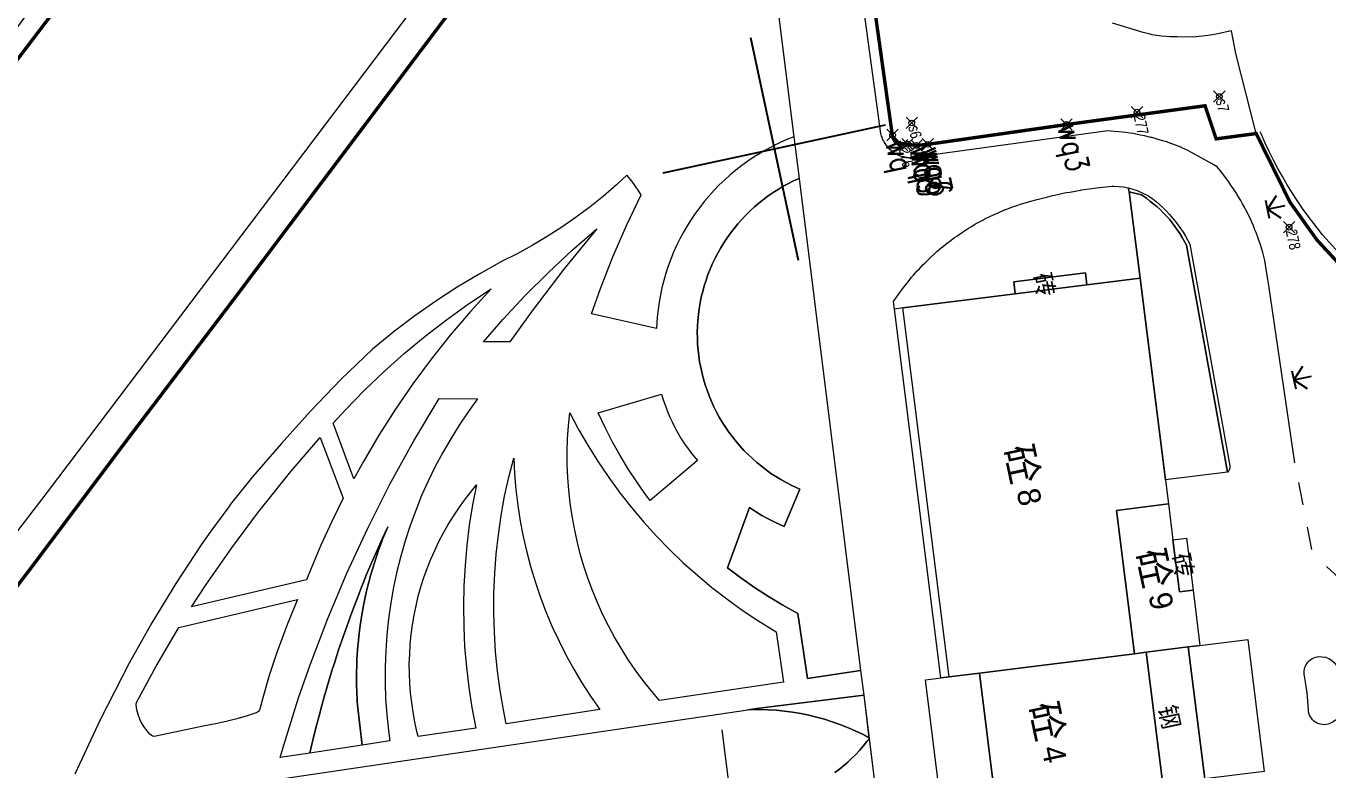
# Model space of a CAD drawing. Extents: x 526875 to 527530, y 3493038 to 3493574.
# Drawn here: x 527103.5 to 527217.9, y 3493395.7 to 3493461.1 of the extents above; entities that cross this region are included whole.
import ezdxf
from ezdxf.enums import TextEntityAlignment as Align

# ---------------------------------------------------------------- set-up
doc = ezdxf.new("R2010")
doc.units = 0
doc.header["$LTSCALE"] = 2
doc.header["$PDMODE"] = 35
doc.header["$PDSIZE"] = 0.5
doc.linetypes.add('X6', pattern=[2, 1, -1])
doc.layers.get('0').update_dxf_attribs({"linetype": 'CONTINUOUS'})
for name, color, linetype in [('DLSS', 7, 'CONTINUOUS'), ('JMD', 7, 'CONTINUOUS'), ('JMD-房层注记', 7, 'CONTINUOUS'), ('JMD-房屋属性注记', 7, 'CONTINUOUS'), ('SXSS', 7, 'CONTINUOUS'), ('TK', 7, 'CONTINUOUS'), ('ZBTZ', 7, 'CONTINUOUS'), ('ZDH', 3, 'CONTINUOUS'), ('ZDH1', 2, 'CONTINUOUS'), ('zdh2', 7, 'CONTINUOUS'), ('交通辅助线_1000', 7, 'CONTINUOUS'), ('交通面_1000', 7, 'CONTINUOUS'), ('围墙', 7, 'CONTINUOUS'), ('植被线_1000', 7, 'CONTINUOUS'), ('植被面_1000', 7, 'CONTINUOUS'), ('面状居民地及垣栅Anno', 7, 'CONTINUOUS'), ('面状工矿建（构）筑物及其他设施', 7, 'CONTINUOUS')]:
    doc.layers.add(name, color=color, linetype=linetype)
for name, color, linetype, lineweight in [('线状交通及附属设施辅助层', 7, 'CONTINUOUS', 30), ('线状工矿建（构）筑物及其他设施', 7, 'CONTINUOUS', 30), ('线状植被与土质', 7, 'CONTINUOUS', 30)]:
    doc.layers.add(name, color=color, linetype=linetype, lineweight=lineweight)
doc.styles.add('HZ', font='rs.shx', dxfattribs={"width": 0.8})
doc.styles.add('中等线体', font='')
doc.styles.add('宋体', font='SimSun.ttf')
doc.styles.add('细等线体', font='', dxfattribs={"width": 0.8})
doc.styles.get('中等线体').set_extended_font_data('迷你简中等线')
doc.styles.get('细等线体').set_extended_font_data('迷你简细等线')
doc.linetypes.add('443', pattern='A,9.4,[169,AAA.SHX,S=1,R=0,X=0,Y=0.15],0.6', length=10)

# ---------------------------------------------------------------- blocks, each defined once
blk = doc.blocks.new('gc124')
for p, q in [((0, 0), (0, 1.6)), ((-1, 1), (0, 0)), ((-0.8, 0), (0.8, 0)), ((0, 0), (1, 1))]:
    blk.add_line(p, q)
blk = doc.blocks.new('acfgw')
at = {"color": 4}
for p, q in [((0, -5), (0, 5)), ((-5, 0), (5, 0))]:
    blk.add_line(p, q, dxfattribs=at)

msp = doc.modelspace()

# ---------------------------------------------------------------- linework, layer by layer
at = {"layer": 'DLSS', "color": 252, "linetype": 'X6', "lineweight": 0, "elevation": 10.33, "flags": 128}
msp.add_lwpolyline([(527262.8, 3493408.71), (527265.04, 3493406.95), (527266.06, 3493403.73), (527266.2, 3493403.43), (527265.89, 3493399.94), (527257.37, 3493387.72), (527246.85, 3493373.27), (527245.04, 3493370.78), (527242.3, 3493367.24), (527240.27, 3493365.1), (527237.72, 3493363.49), (527235.72, 3493362.6), (527227.24, 3493362.96), (527224.69, 3493366.39), (527223.5, 3493370.8), (527222.25, 3493377.34), (527221.69, 3493381.04), (527221.27, 3493383.98), (527220.75, 3493386.96), (527220.63, 3493389.94), (527221.11, 3493392.13), (527222.2, 3493394.32), (527223.31, 3493396.98), (527224.4, 3493399.84), (527224.75, 3493402.01), (527224.45, 3493404.3), (527223.35, 3493407.04), (527221.72, 3493409.43), (527219.7, 3493411.75), (527218.07, 3493413.22), (527216.48, 3493414.8), (527214.95, 3493422.68)], dxfattribs=at)
at = {"layer": 'JMD', "color": 252, "linetype": '443', "lineweight": 0, "flags": 128}
msp.add_lwpolyline([(527221.8, 3493436.59, 0.3, 0.3, 0), (527221.77, 3493437.28, 0.3, 0.3, 0), (527220.57, 3493438.27, 0.3, 0.3, 0), (527216.89, 3493442.25, 0.3, 0.3, 0), (527214.51, 3493445.59, 0.3, 0.3, 0), (527211.55, 3493451.61, 0.3, 0.3, 0), (527208.03, 3493451.14, 0.3, 0.3, 0), (527207.06, 3493454.05, 0.3, 0.3, 0), (527194.88, 3493452.4, 0.3, 0.3, 0), (527182.7, 3493450.66, 0.3, 0.3, 0), (527181.7, 3493450.56, 0.3, 0.3, 0), (527180.92, 3493450.67, 0.3, 0.3, 0), (527180.2, 3493450.63, 0.3, 0.3, 0), (527180.03, 3493450.73, 0.3, 0.3, 0), (527179.89, 3493450.86, 0.3, 0.3, 0), (527179.82, 3493450.93, 0.3, 0.3, 0), (527179.71, 3493451.09, 0.3, 0.3, 0), (527179.67, 3493451.18, 0.3, 0.3, 0), (527179.6, 3493451.36, 0.3, 0.3, 0), (527172.34, 3493503.25, 0.3, 0.3, 0), (527202.76, 3493543.92, 0, 0, 0)], format="xyseb", dxfattribs=at)
at = {"layer": 'JMD', "color": 252, "linetype": 'Continuous', "lineweight": 0, "elevation": -3.07}
for points in [[(527196.68, 3493438.31), (527190.38, 3493437.52), (527190.25, 3493438.58), (527196.55, 3493439.36)], [(527203.85, 3493419.07), (527199.28, 3493418.49), (527200.86, 3493405.89), (527187.24, 3493404.19), (527184.57, 3493403.86), (527180.52, 3493436.29), (527190.38, 3493437.52), (527196.68, 3493438.31), (527201.37, 3493438.9)], [(527206.61, 3493406.61), (527205.58, 3493406.48), (527201.89, 3493406.02), (527200.86, 3493405.89), (527199.28, 3493418.49), (527203.85, 3493419.07), (527204.24, 3493415.89), (527204.81, 3493411.33), (527206, 3493411.47)], [(527206, 3493411.47), (527204.81, 3493411.33), (527204.24, 3493415.89), (527205.43, 3493416.04)], [(527207.03, 3493394.89), (527205.58, 3493406.48), (527206.61, 3493406.61), (527210.8, 3493407.13), (527212.25, 3493395.54)], [(527203.34, 3493394.42), (527206.19, 3493371.59), (527206.91, 3493371.33), (527205.49, 3493364.42), (527201.69, 3493394.74), (527188.63, 3493393.11), (527187.24, 3493404.19), (527200.86, 3493405.89), (527201.89, 3493406.02)], [(527207.03, 3493394.89), (527203.34, 3493394.42), (527201.89, 3493406.02), (527205.58, 3493406.48)], [(527188.63, 3493393.11), (527186.78, 3493392.88), (527185.14, 3493392.67), (527183.88, 3493392.51), (527182.49, 3493403.6), (527184.57, 3493403.86), (527187.24, 3493404.19)]]:
    msp.add_lwpolyline(points, close=True, dxfattribs=at)
at = {"layer": 'SXSS', "color": 252, "linetype": 'Continuous', "lineweight": 0, "elevation": -3.07}
for points in [[(527146, 3493433.3), (527143.67, 3493433.31), (527145.39, 3493435.28), (527147.34, 3493437.38), (527149.37, 3493439.4), (527151.47, 3493441.36), (527153.63, 3493443.24), (527150.73, 3493439.69), (527147.95, 3493436.04)], [(527136.41, 3493414.47), (527136.07, 3493413.11), (527135.77, 3493411.73), (527135.53, 3493410.35), (527135.33, 3493408.96), (527135.18, 3493407.56), (527135.09, 3493406.15), (527135.04, 3493404.75), (527135.03, 3493403.34), (527135.08, 3493401.94), (527135.18, 3493400.53), (527135.32, 3493399.13), (527135.45, 3493398.22), (527133.03, 3493397.86), (527132.6, 3493401.37), (527132.58, 3493401.72), (527132.54, 3493402.6), (527132.53, 3493403.08), (527132.52, 3493403.68), (527132.52, 3493404.26), (527132.54, 3493404.86), (527132.56, 3493405.41), (527132.64, 3493406.57), (527132.66, 3493406.77), (527132.72, 3493407.39), (527132.78, 3493407.94), (527132.87, 3493408.56), (527132.95, 3493409.11), (527132.96, 3493409.14), (527132.99, 3493409.3), (527133.14, 3493410.13), (527133.26, 3493410.72), (527133.38, 3493411.28), (527133.52, 3493411.86), (527133.68, 3493412.5), (527133.73, 3493412.68), (527133.92, 3493413.31), (527134.09, 3493413.88), (527134.27, 3493414.43), (527134.46, 3493415), (527134.71, 3493415.67), (527134.84, 3493416.02), (527135.26, 3493417.04), (527134.77, 3493416), (527134.25, 3493414.8), (527134.09, 3493414.47), (527133.7, 3493413.52), (527133.38, 3493412.79), (527133.17, 3493412.24), (527132.9, 3493411.59), (527132.75, 3493411.17), (527132.11, 3493409.52), (527130.95, 3493406.22), (527130.59, 3493405.07), (527130.45, 3493404.69), (527130.19, 3493403.79), (527129.9, 3493402.88), (527129.69, 3493402.1), (527129.46, 3493401.34), (527129.23, 3493400.42), (527128.98, 3493399.5), (527128.71, 3493398.4), (527128.59, 3493397.94), (527128.41, 3493397.16), (527125.82, 3493396.77), (527126.13, 3493397.86), (527127.43, 3493402), (527128.44, 3493404.92), (527129.99, 3493408.97), (527131.67, 3493412.98), (527133.5, 3493416.92), (527135.46, 3493420.79), (527137.55, 3493424.59), (527139.78, 3493428.32), (527143.16, 3493428.29), (527142.33, 3493427.15), (527141.55, 3493425.99), (527140.8, 3493424.79), (527140.1, 3493423.58), (527139.43, 3493422.34), (527138.82, 3493421.07), (527138.24, 3493419.79), (527137.72, 3493418.48), (527137.23, 3493417.16), (527136.8, 3493415.82)]]:
    msp.add_lwpolyline(points, close=True, dxfattribs=at)
msp.add_lwpolyline([(527121.15, 3493394.18), (527166.9, 3493400.97), (527167.97, 3493400.99), (527168.69, 3493400.97), (527169.4, 3493400.92), (527170.12, 3493400.85), (527170.83, 3493400.76), (527171.54, 3493400.64), (527172.24, 3493400.49), (527172.94, 3493400.32), (527173.63, 3493400.13), (527174.31, 3493399.91), (527174.99, 3493399.67), (527175.65, 3493399.41), (527176.31, 3493399.12), (527176.96, 3493398.81), (527177.59, 3493398.48), (527177.33, 3493398.13), (527177.02, 3493397.76), (527176.71, 3493397.39), (527176.38, 3493397.04), (527176.03, 3493396.7), (527175.68, 3493396.37), (527175.32, 3493396.05), (527174.94, 3493395.74), (527174.55, 3493395.45)], dxfattribs=at)
at = {"layer": 'TK', "color": 252, "linetype": 'Continuous', "lineweight": 0}
for p, q in [((527167.12, 3493460.03), (527171.32, 3493440.48)), ((527159.44, 3493448.15), (527178.99, 3493452.36))]:
    msp.add_line(p, q, dxfattribs=at)
at = {"layer": 'ZBTZ', "color": 252, "lineweight": 0, "elevation": 10.28, "flags": 128}
msp.add_lwpolyline([(527219.19, 3493401.37, -0.29189), (527218.02, 3493399.75, -0.518264), (527216.13, 3493400.98, 0.042083), (527215.78, 3493403.93, -0.449515), (527217.04, 3493405.63, -0.37671), (527218.82, 3493404.33, -0.046218)], format="xyb", close=True, dxfattribs=at)
at = {"layer": 'ZDH', "linetype": 'Continuous', "lineweight": 0}
for p in [(527194.88, 3493452.4, 12.75), (527179.61, 3493451.48, 11.61), (527180.92, 3493450.67, 11.99), (527181.7, 3493450.56, 12.26), (527182.7, 3493450.66, 12.36)]:
    msp.add_point(p, dxfattribs=at)
at = {"layer": 'ZDH1', "linetype": 'Continuous', "lineweight": 0}
for p in [(527201.08, 3493453.49), (527180.46, 3493450.6), (527214.44, 3493443.38)]:
    msp.add_point(p, dxfattribs=at)
at = {"layer": 'zdh2', "linetype": 'Continuous', "lineweight": 0}
for p in [(527208.31, 3493454.86, 11.75), (527181.29, 3493452.54, 11.46)]:
    msp.add_point(p, dxfattribs=at)
at = {"layer": '交通辅助线_1000', "color": 252, "lineweight": 0}
msp.add_line((527133.03, 3493397.86, -3.07), (527128.41, 3493397.16, -3.07), dxfattribs=at)
at = {"layer": '交通辅助线_1000', "color": 252, "lineweight": 0, "elevation": -3.07}
for points in [[(527015.76, 3493301.61), (527050.84, 3493348.31), (527052.26, 3493350.18), (527062.01, 3493362.86), (527072.07, 3493376.22), (527081.51, 3493388.66), (527092.99, 3493403.96), (527105.37, 3493420.09), (527157.58, 3493489.2)], [(527167.28, 3493480.58), (527170.94, 3493451.32), (527171.39, 3493447.66), (527176.8, 3493404.41), (527177.07, 3493402.24), (527177.54, 3493398.43), (527178.08, 3493394.16), (527178.8, 3493388.41), (527181.67, 3493365.43), (527181.7, 3493365.21), (527182.81, 3493356.32), (527207.38, 3493351.48), (527207.83, 3493351.03), (527208.33, 3493350.47), (527208.79, 3493349.87), (527209.21, 3493349.24), (527209.58, 3493348.59), (527209.9, 3493347.91), (527210.18, 3493347.21), (527210.41, 3493346.49)], [(527184.57, 3493403.86), (527183.84, 3493403.77), (527179.79, 3493436.18), (527179.7, 3493436.85), (527179.95, 3493437.22), (527180.32, 3493437.75), (527180.37, 3493437.82), (527180.82, 3493438.41), (527180.97, 3493438.59), (527181.28, 3493438.98), (527181.44, 3493439.15), (527181.77, 3493439.53), (527181.93, 3493439.7), (527182.27, 3493440.07), (527182.44, 3493440.23), (527182.79, 3493440.58), (527182.96, 3493440.74), (527183.33, 3493441.08), (527183.51, 3493441.24), (527183.89, 3493441.56), (527184.07, 3493441.71), (527184.46, 3493442.02), (527184.65, 3493442.16), (527185.05, 3493442.46), (527185.24, 3493442.6), (527185.65, 3493442.88), (527185.85, 3493443.01), (527186.27, 3493443.28), (527186.47, 3493443.4), (527186.86, 3493443.63), (527186.9, 3493443.66), (527187.55, 3493444.01), (527187.72, 3493444.1), (527188.2, 3493444.34), (527188.61, 3493444.53), (527188.87, 3493444.65), (527189.51, 3493444.92), (527189.55, 3493444.94), (527190.23, 3493445.2), (527190.43, 3493445.26), (527190.93, 3493445.43), (527191.36, 3493445.56), (527191.63, 3493445.65), (527192.3, 3493445.82), (527193.25, 3493446.06), (527193.56, 3493446.14), (527194.21, 3493446.27), (527194.87, 3493446.42), (527195.17, 3493446.47), (527196.13, 3493446.64), (527196.2, 3493446.65), (527197.1, 3493446.78), (527197.53, 3493446.84), (527198.86, 3493446.98), (527199.06, 3493446.98), (527199.48, 3493446.96), (527199.89, 3493446.92), (527200.3, 3493446.84), (527200.7, 3493446.73), (527201.09, 3493446.6), (527201.28, 3493446.53), (527201.47, 3493446.44), (527201.66, 3493446.35), (527202.03, 3493446.15), (527202.38, 3493445.93), (527202.75, 3493445.64), (527203.05, 3493445.38), (527203.34, 3493445.1), (527203.63, 3493444.83), (527203.91, 3493444.53), (527204.43, 3493443.92), (527204.67, 3493443.6), (527204.9, 3493443.27), (527205.12, 3493442.93), (527205.33, 3493442.59), (527205.71, 3493441.88), (527209.24, 3493422.39), (527209.24, 3493422.38), (527209.24, 3493422.25), (527209.21, 3493422.1), (527209.19, 3493422.07), (527209.14, 3493421.97), (527209.12, 3493421.96), (527209.03, 3493421.86)]]:
    msp.add_lwpolyline(points, dxfattribs=at)
at = {"layer": '交通面_1000', "color": 252, "lineweight": 0, "elevation": -3.07}
msp.add_lwpolyline([(527036.75, 3493369.38), (527043.95, 3493378.9), (527043.14, 3493379.47), (527049.88, 3493388.32), (527060.85, 3493402.83), (527069.67, 3493414.4), (527094.59, 3493447.4), (527106.36, 3493462.89), (527108.72, 3493465.93), (527112.6, 3493471.03), (527150.12, 3493520.64), (527160.27, 3493533.97), (527171.78, 3493549.27), (527175.26, 3493553.84)], dxfattribs=at)
at = {"layer": '围墙', "color": 252, "linetype": '443', "lineweight": 0}
msp.add_line((527164.62, 3493399.2, -3.07), (527165.25, 3493394.1, -3.07), dxfattribs=at)
msp.add_lwpolyline([(527159.92, 3493487.85, 0.3, 0.3, 0), (527121.74, 3493437.04, 0.3, 0.3, 0), (527112.54, 3493424.92, 0.3, 0.3, 0), (527103.8, 3493413.26, 0.3, 0.3, 0), (527082.79, 3493385.69, 0.3, 0.3, 0), (527074.3, 3493374.6, 0.3, 0.3, 0), (527065.39, 3493362.47, 0.3, 0.3, 0), (527064.78, 3493363.12, 0, 0, 0)], format="xyseb", dxfattribs=at)
at = {"layer": '围墙', "color": 252, "linetype": '443', "lineweight": 0, "const_width": 0.3, "elevation": -3.07}
msp.add_lwpolyline([(527043.95, 3493378.9), (527043.14, 3493379.47), (527049.88, 3493388.32), (527060.85, 3493402.83), (527069.67, 3493414.4), (527094.59, 3493447.4), (527106.36, 3493462.89), (527108.72, 3493465.93), (527112.6, 3493471.03)], dxfattribs=at)
at = {"layer": '植被线_1000', "color": 252, "lineweight": 0}
msp.add_line((527180.52, 3493436.29, -3.07), (527179.79, 3493436.18, -3.07), dxfattribs=at)
at = {"layer": '植被线_1000', "color": 252, "lineweight": 0, "elevation": -3.07}
for points in [[(527170.94, 3493451.32), (527170.33, 3493451.08), (527169.73, 3493450.81), (527169.14, 3493450.53), (527168.56, 3493450.22), (527168, 3493449.89), (527167.44, 3493449.55), (527166.9, 3493449.18), (527166.37, 3493448.8), (527165.85, 3493448.4), (527165.35, 3493447.98), (527164.86, 3493447.54), (527164.39, 3493447.09), (527163.93, 3493446.62), (527163.49, 3493446.13), (527163.07, 3493445.63), (527162.67, 3493445.12), (527162.28, 3493444.59), (527161.91, 3493444.05), (527161.56, 3493443.5), (527161.24, 3493442.93), (527160.93, 3493442.35), (527160.64, 3493441.77), (527160.37, 3493441.17), (527160.12, 3493440.56), (527159.9, 3493439.95), (527159.7, 3493439.33), (527159.51, 3493438.7), (527159.35, 3493438.06), (527159.22, 3493437.42), (527159.1, 3493436.78), (527159.01, 3493436.13), (527158.94, 3493435.48), (527158.87, 3493434.48), (527153.16, 3493435.77), (527153.95, 3493438), (527155.04, 3493440.78), (527156.23, 3493443.53), (527157.51, 3493446.23)], [(527171.39, 3493447.66), (527170.92, 3493447.45), (527170.46, 3493447.21), (527170, 3493446.97), (527169.55, 3493446.7), (527169.11, 3493446.42), (527168.69, 3493446.13), (527168.27, 3493445.82), (527167.86, 3493445.5), (527167.47, 3493445.16), (527167.09, 3493444.81), (527166.71, 3493444.44), (527166.36, 3493444.06), (527166.01, 3493443.68), (527165.68, 3493443.27), (527165.37, 3493442.86), (527165.07, 3493442.44), (527164.78, 3493442.01), (527164.51, 3493441.56), (527164.25, 3493441.11), (527164.01, 3493440.65), (527163.79, 3493440.18), (527163.58, 3493439.7), (527163.39, 3493439.22), (527163.22, 3493438.73), (527163.06, 3493438.23), (527162.93, 3493437.73), (527162.8, 3493437.23), (527162.7, 3493436.72), (527162.62, 3493436.21), (527162.55, 3493435.69), (527162.5, 3493435.17), (527162.47, 3493434.66), (527162.45, 3493434.14), (527162.46, 3493433.62), (527162.48, 3493433.1), (527162.52, 3493432.58), (527162.58, 3493432.06), (527162.66, 3493431.55), (527162.76, 3493431.04), (527162.87, 3493430.53), (527163, 3493430.03), (527163.15, 3493429.53), (527163.31, 3493429.04), (527163.49, 3493428.55), (527163.69, 3493428.07), (527163.91, 3493427.6), (527164.14, 3493427.13), (527164.39, 3493426.68), (527164.65, 3493426.23), (527164.93, 3493425.79), (527165.23, 3493425.36), (527165.54, 3493424.95), (527165.86, 3493424.54), (527166.2, 3493424.15), (527166.55, 3493423.76), (527166.91, 3493423.39), (527167.29, 3493423.04), (527167.68, 3493422.69), (527168.08, 3493422.36), (527168.49, 3493422.05), (527168.92, 3493421.74), (527169.35, 3493421.46), (527169.79, 3493421.19), (527170.25, 3493420.93), (527170.71, 3493420.69), (527171.47, 3493420.34), (527170.08, 3493417.08), (527169.26, 3493417.45), (527168.69, 3493417.74), (527168.12, 3493418.05), (527167.57, 3493418.38), (527167.03, 3493418.73), (527165.1, 3493413.43), (527166.28, 3493412.55), (527167.48, 3493411.71), (527168.71, 3493410.92), (527169.97, 3493410.16), (527171.3, 3493409.43), (527172.14, 3493403.72), (527176.8, 3493404.41)], [(527177.08, 3493402.24), (527167.68, 3493401.07), (527166.9, 3493400.97)]]:
    msp.add_lwpolyline(points, dxfattribs=at)
for points in [[(527133.12, 3493422.77), (527132.29, 3493421.27), (527130.46, 3493426.14), (527131.57, 3493427.36), (527133.23, 3493429.06), (527134.95, 3493430.7), (527136.72, 3493432.28), (527138.55, 3493433.79), (527140.43, 3493435.25), (527142.36, 3493436.63), (527144.34, 3493437.95), (527142.52, 3493435.96), (527140.76, 3493433.9), (527139.08, 3493431.78), (527137.47, 3493429.61), (527135.94, 3493427.38), (527134.49, 3493425.1)], [(527159.47, 3493428.2), (527159.65, 3493427.69), (527159.84, 3493427.19), (527160.05, 3493426.69), (527160.27, 3493426.2), (527160.51, 3493425.72), (527160.77, 3493425.25), (527161.05, 3493424.79), (527161.34, 3493424.34), (527161.65, 3493423.9), (527161.97, 3493423.47), (527162.46, 3493422.86), (527158.31, 3493419.35), (527158, 3493419.76), (527157.19, 3493420.91), (527156.42, 3493422.09), (527155.68, 3493423.3), (527154.99, 3493424.53), (527154.35, 3493425.78), (527153.74, 3493427.05), (527159.32, 3493428.71)], [(527169.39, 3493407.8), (527170.03, 3493403.4), (527159.14, 3493401.78), (527158.38, 3493402.68), (527157.67, 3493403.57), (527157, 3493404.48), (527156.36, 3493405.42), (527155.76, 3493406.37), (527155.18, 3493407.35), (527154.65, 3493408.35), (527154.14, 3493409.37), (527153.68, 3493410.4), (527153.25, 3493411.45), (527152.85, 3493412.52), (527152.5, 3493413.59), (527152.18, 3493414.68), (527151.9, 3493415.78), (527151.66, 3493416.89), (527151.45, 3493418), (527151.29, 3493419.13), (527151.16, 3493420.25), (527151.08, 3493421.39), (527151.03, 3493422.52), (527151.03, 3493423.65), (527151.06, 3493424.79), (527151.13, 3493425.92), (527151.25, 3493427.05), (527152.03, 3493425.59), (527152.86, 3493424.15), (527153.75, 3493422.75), (527154.68, 3493421.37), (527155.66, 3493420.03), (527156.68, 3493418.73), (527157.75, 3493417.46), (527158.87, 3493416.23), (527160.02, 3493415.04), (527161.22, 3493413.89), (527162.46, 3493412.78), (527163.73, 3493411.72), (527165.04, 3493410.7), (527166.39, 3493409.73), (527167.76, 3493408.81)], [(527121.56, 3493415.21), (527123.92, 3493418.37), (527124.28, 3493418.84), (527126.76, 3493421.9), (527129.34, 3493424.88), (527131.36, 3493419.56), (527130.34, 3493417.52), (527129.38, 3493415.44), (527128.5, 3493413.32), (527128.13, 3493412.37), (527118.04, 3493410), (527119.32, 3493411.98)], [(527153.08, 3493402.15), (527153.89, 3493400.99), (527145.68, 3493399.73), (527145.43, 3493400.96), (527145.14, 3493402.65), (527144.91, 3493404.35), (527144.74, 3493406.06), (527144.63, 3493407.78), (527144.58, 3493409.5), (527144.59, 3493411.21), (527144.66, 3493412.93), (527144.79, 3493414.64), (527144.98, 3493416.35), (527145.23, 3493418.05), (527145.53, 3493419.74), (527145.9, 3493421.42), (527146.33, 3493423.09), (527146.4, 3493421.7), (527146.51, 3493420.31), (527146.68, 3493418.93), (527146.9, 3493417.55), (527147.16, 3493416.18), (527147.47, 3493414.82), (527147.83, 3493413.48), (527148.23, 3493412.14), (527148.68, 3493410.83), (527149.18, 3493409.52), (527149.72, 3493408.24), (527150.31, 3493406.98), (527150.94, 3493405.74), (527151.61, 3493404.52), (527152.32, 3493403.32)], [(527142.66, 3493401.15), (527143, 3493399.36), (527137.95, 3493398.61), (527137.83, 3493399.06), (527137.65, 3493399.9), (527137.49, 3493400.74), (527137.37, 3493401.59), (527137.27, 3493402.44), (527137.21, 3493403.3), (527137.17, 3493404.15), (527137.16, 3493405.01), (527137.19, 3493405.86), (527137.24, 3493406.72), (527137.32, 3493407.57), (527137.44, 3493408.42), (527137.58, 3493409.27), (527137.75, 3493410.11), (527137.95, 3493410.94), (527138.18, 3493411.77), (527138.44, 3493412.58), (527138.73, 3493413.39), (527139.05, 3493414.19), (527139.39, 3493414.97), (527139.76, 3493415.75), (527140.16, 3493416.5), (527140.58, 3493417.25), (527141.03, 3493417.98), (527141.5, 3493418.69), (527142, 3493419.39), (527142.52, 3493420.07), (527143.07, 3493420.73), (527142.72, 3493418.97), (527142.43, 3493417.2), (527142.21, 3493415.43), (527142.05, 3493413.64), (527141.95, 3493411.85), (527141.91, 3493410.06), (527141.94, 3493408.27), (527142.02, 3493406.48), (527142.17, 3493404.7), (527142.39, 3493402.92)], [(527126.19, 3493407.8), (527126.18, 3493407.81), (527125.48, 3493405.91), (527124.84, 3493403.96), (527124.28, 3493402), (527124.02, 3493401.02), (527123.97, 3493400.91), (527123.9, 3493400.81), (527123.82, 3493400.75), (527123.72, 3493400.7), (527122.92, 3493400.43), (527122, 3493400.16), (527121.07, 3493399.93), (527120.13, 3493399.72), (527119.19, 3493399.55), (527114.9, 3493398.63), (527114.75, 3493398.62), (527114.61, 3493398.65), (527114.49, 3493398.72), (527114.38, 3493398.82), (527114.09, 3493399.14), (527113.83, 3493399.49), (527113.61, 3493399.87), (527113.48, 3493400.13), (527113.33, 3493400.54), (527113.22, 3493400.96), (527113.16, 3493401.4), (527113.16, 3493401.49), (527113.18, 3493401.57), (527113.21, 3493401.67), (527114.91, 3493404.79), (527116.9, 3493408.19), (527127.34, 3493410.64), (527126.47, 3493408.53)]]:
    msp.add_lwpolyline(points, close=True, dxfattribs=at)
at = {"layer": '植被面_1000', "color": 252, "lineweight": 0, "elevation": -3.07}
for points in [[(527100.74, 3493409.35), (527120.32, 3493435.17), (527158.7, 3493486.23)], [(527167.28, 3493480.58), (527170.94, 3493451.32), (527170.33, 3493451.08), (527169.73, 3493450.81), (527169.14, 3493450.53), (527168.56, 3493450.22), (527168, 3493449.89), (527167.44, 3493449.55), (527166.9, 3493449.18), (527166.37, 3493448.8), (527165.85, 3493448.4), (527165.35, 3493447.98), (527164.86, 3493447.54), (527164.39, 3493447.09), (527163.93, 3493446.62), (527163.49, 3493446.13), (527163.07, 3493445.63), (527162.67, 3493445.12), (527162.28, 3493444.59), (527161.91, 3493444.05), (527161.56, 3493443.5), (527161.24, 3493442.93), (527160.93, 3493442.35), (527160.64, 3493441.77), (527160.37, 3493441.17), (527160.12, 3493440.56), (527159.9, 3493439.95), (527159.7, 3493439.33), (527159.51, 3493438.7), (527159.35, 3493438.06), (527159.22, 3493437.42), (527159.1, 3493436.78), (527159.01, 3493436.13), (527158.94, 3493435.48), (527158.87, 3493434.48), (527153.16, 3493435.77), (527153.95, 3493438), (527155.04, 3493440.78), (527156.23, 3493443.53), (527157.51, 3493446.23), (527157.26, 3493446.62), (527157, 3493447), (527156.73, 3493447.38), (527156.27, 3493447.94), (527155.37, 3493447.11), (527154.22, 3493446.11), (527153.03, 3493445.16), (527151.81, 3493444.25), (527150.56, 3493443.38), (527149.27, 3493442.55), (527147.96, 3493441.77), (527146.63, 3493441.04), (527145.27, 3493440.36), (527143.3, 3493439.26), (527141.37, 3493438.1), (527139.49, 3493436.88), (527137.64, 3493435.59), (527135.85, 3493434.23), (527133.92, 3493432.66), (527131.15, 3493429.99), (527128.47, 3493427.22), (527125.89, 3493424.35), (527123.39, 3493421.45), (527121.46, 3493419.02), (527121.3, 3493418.8), (527119.72, 3493416.66), (527118.87, 3493415.45), (527116.64, 3493412.06), (527114.53, 3493408.6), (527112.54, 3493405.07), (527110, 3493400.09), (527107.78, 3493395.3)], [(527106.36, 3493462.89), (527094.59, 3493447.4), (527069.67, 3493414.4), (527060.85, 3493402.83), (527049.88, 3493388.32), (527043.14, 3493379.47), (527043.95, 3493378.9), (527041.01, 3493375.01), (527040.92, 3493375.95), (527041.06, 3493376.73), (527041.37, 3493377.6), (527042.14, 3493379.15), (527043.88, 3493382.59), (527047, 3493387.14), (527050.08, 3493391.26), (527057.09, 3493400.54), (527065.77, 3493412.2), (527071.25, 3493419.59), (527080.02, 3493430.91), (527087.68, 3493440.83), (527094.79, 3493450.3), (527101.09, 3493458.75), (527105.7, 3493464.99)], [(527174.55, 3493395.45), (527174.94, 3493395.74), (527175.32, 3493396.05), (527175.68, 3493396.37), (527176.03, 3493396.7), (527176.38, 3493397.04), (527176.71, 3493397.39), (527177.02, 3493397.76), (527177.33, 3493398.13), (527177.55, 3493398.42), (527178.08, 3493394.16)]]:
    msp.add_lwpolyline(points, dxfattribs=at)
for points in [[(527176.8, 3493404.41), (527172.14, 3493403.72), (527171.3, 3493409.43), (527169.97, 3493410.16), (527168.71, 3493410.92), (527167.48, 3493411.71), (527166.28, 3493412.55), (527165.1, 3493413.43), (527167.03, 3493418.73), (527167.57, 3493418.38), (527168.12, 3493418.05), (527168.69, 3493417.74), (527169.26, 3493417.45), (527170.08, 3493417.08), (527171.47, 3493420.34), (527170.71, 3493420.69), (527170.25, 3493420.93), (527169.79, 3493421.19), (527169.35, 3493421.46), (527168.92, 3493421.74), (527168.49, 3493422.05), (527168.08, 3493422.36), (527167.68, 3493422.69), (527167.29, 3493423.04), (527166.91, 3493423.39), (527166.55, 3493423.76), (527166.2, 3493424.15), (527165.86, 3493424.54), (527165.54, 3493424.95), (527165.23, 3493425.36), (527164.93, 3493425.79), (527164.65, 3493426.23), (527164.39, 3493426.68), (527164.14, 3493427.13), (527163.91, 3493427.6), (527163.69, 3493428.07), (527163.49, 3493428.55), (527163.31, 3493429.04), (527163.15, 3493429.53), (527163, 3493430.03), (527162.87, 3493430.53), (527162.76, 3493431.04), (527162.66, 3493431.55), (527162.58, 3493432.06), (527162.52, 3493432.58), (527162.48, 3493433.1), (527162.46, 3493433.62), (527162.45, 3493434.14), (527162.47, 3493434.66), (527162.5, 3493435.17), (527162.55, 3493435.69), (527162.62, 3493436.21), (527162.7, 3493436.72), (527162.8, 3493437.23), (527162.93, 3493437.73), (527163.06, 3493438.23), (527163.22, 3493438.73), (527163.39, 3493439.22), (527163.58, 3493439.7), (527163.79, 3493440.18), (527164.01, 3493440.65), (527164.25, 3493441.11), (527164.51, 3493441.56), (527164.78, 3493442.01), (527165.07, 3493442.44), (527165.37, 3493442.86), (527165.68, 3493443.27), (527166.01, 3493443.68), (527166.36, 3493444.06), (527166.71, 3493444.44), (527167.09, 3493444.81), (527167.47, 3493445.16), (527167.86, 3493445.5), (527168.27, 3493445.82), (527168.69, 3493446.13), (527169.11, 3493446.42), (527169.55, 3493446.7), (527170, 3493446.97), (527170.46, 3493447.21), (527170.92, 3493447.45), (527171.39, 3493447.66)], [(527200.3, 3493446.84), (527200.4, 3493446.48), (527201.37, 3493438.9), (527196.68, 3493438.31), (527196.55, 3493439.36), (527190.25, 3493438.58), (527190.38, 3493437.52), (527180.52, 3493436.29), (527179.79, 3493436.18), (527179.7, 3493436.85), (527179.95, 3493437.22), (527180.32, 3493437.75), (527180.37, 3493437.82), (527180.82, 3493438.41), (527180.97, 3493438.59), (527181.28, 3493438.98), (527181.44, 3493439.15), (527181.77, 3493439.53), (527181.93, 3493439.7), (527182.27, 3493440.07), (527182.44, 3493440.23), (527182.79, 3493440.58), (527182.96, 3493440.74), (527183.33, 3493441.08), (527183.51, 3493441.24), (527183.89, 3493441.56), (527184.07, 3493441.71), (527184.46, 3493442.02), (527184.65, 3493442.16), (527185.05, 3493442.46), (527185.24, 3493442.6), (527185.65, 3493442.88), (527185.85, 3493443.01), (527186.27, 3493443.28), (527186.47, 3493443.4), (527186.86, 3493443.63), (527186.9, 3493443.66), (527187.55, 3493444.01), (527187.72, 3493444.1), (527188.2, 3493444.34), (527188.61, 3493444.53), (527188.87, 3493444.65), (527189.51, 3493444.92), (527189.55, 3493444.94), (527190.23, 3493445.2), (527190.43, 3493445.26), (527190.93, 3493445.43), (527191.36, 3493445.56), (527191.63, 3493445.65), (527192.3, 3493445.82), (527193.25, 3493446.06), (527193.56, 3493446.14), (527194.21, 3493446.27), (527194.87, 3493446.42), (527195.17, 3493446.47), (527196.13, 3493446.64), (527196.2, 3493446.65), (527197.1, 3493446.78), (527197.53, 3493446.84), (527198.86, 3493446.98), (527199.06, 3493446.98), (527199.48, 3493446.96), (527199.89, 3493446.92)], [(527200.4, 3493446.48), (527200.3, 3493446.84), (527200.7, 3493446.73), (527201.09, 3493446.6), (527201.28, 3493446.53), (527201.47, 3493446.44), (527201.66, 3493446.35), (527202.03, 3493446.15), (527202.38, 3493445.93), (527202.75, 3493445.64), (527203.05, 3493445.38), (527203.34, 3493445.1), (527203.63, 3493444.83), (527203.91, 3493444.53), (527204.43, 3493443.92), (527204.67, 3493443.6), (527204.9, 3493443.27), (527205.12, 3493442.93), (527205.33, 3493442.59), (527205.71, 3493441.88), (527209.24, 3493422.39), (527209.24, 3493422.38), (527209.24, 3493422.25), (527209.21, 3493422.1), (527209.19, 3493422.07), (527209.14, 3493421.97), (527209.12, 3493421.96), (527209.03, 3493421.86), (527205.42, 3493441.79), (527205.05, 3493442.48), (527204.85, 3493442.81), (527204.4, 3493443.45), (527203.92, 3493444.07), (527203.39, 3493444.65), (527203.11, 3493444.92), (527202.82, 3493445.19), (527202.22, 3493445.68), (527201.9, 3493445.92), (527201.48, 3493446.21)], [(527132.29, 3493421.27), (527130.46, 3493426.14), (527131.57, 3493427.36), (527133.23, 3493429.06), (527134.95, 3493430.7), (527136.72, 3493432.28), (527138.55, 3493433.79), (527140.43, 3493435.25), (527142.36, 3493436.63), (527144.34, 3493437.95), (527142.52, 3493435.96), (527140.76, 3493433.9), (527139.08, 3493431.78), (527137.47, 3493429.61), (527135.94, 3493427.38), (527134.49, 3493425.1), (527133.12, 3493422.77)], [(527154.35, 3493425.78), (527153.74, 3493427.05), (527159.32, 3493428.71), (527159.47, 3493428.2), (527159.65, 3493427.69), (527159.84, 3493427.19), (527160.05, 3493426.69), (527160.27, 3493426.2), (527160.51, 3493425.72), (527160.77, 3493425.25), (527161.05, 3493424.79), (527161.34, 3493424.34), (527161.65, 3493423.9), (527161.97, 3493423.47), (527162.46, 3493422.86), (527158.31, 3493419.35), (527158, 3493419.76), (527157.19, 3493420.91), (527156.42, 3493422.09), (527155.68, 3493423.3), (527154.99, 3493424.53)], [(527151.9, 3493415.78), (527151.66, 3493416.89), (527151.45, 3493418), (527151.29, 3493419.13), (527151.16, 3493420.25), (527151.08, 3493421.39), (527151.03, 3493422.52), (527151.03, 3493423.65), (527151.06, 3493424.79), (527151.13, 3493425.92), (527151.25, 3493427.05), (527152.03, 3493425.59), (527152.86, 3493424.15), (527153.75, 3493422.75), (527154.68, 3493421.37), (527155.66, 3493420.03), (527156.68, 3493418.73), (527157.75, 3493417.46), (527158.87, 3493416.23), (527160.02, 3493415.04), (527161.22, 3493413.89), (527162.46, 3493412.78), (527163.73, 3493411.72), (527165.04, 3493410.7), (527166.39, 3493409.73), (527167.76, 3493408.81), (527169.39, 3493407.8), (527170.03, 3493403.4), (527159.14, 3493401.78), (527158.38, 3493402.68), (527157.67, 3493403.57), (527157, 3493404.48), (527156.36, 3493405.42), (527155.76, 3493406.37), (527155.18, 3493407.35), (527154.65, 3493408.35), (527154.14, 3493409.37), (527153.68, 3493410.4), (527153.25, 3493411.45), (527152.85, 3493412.52), (527152.5, 3493413.59), (527152.18, 3493414.68)], [(527128.13, 3493412.37), (527118.04, 3493410), (527119.32, 3493411.98), (527121.56, 3493415.21), (527123.92, 3493418.37), (527124.28, 3493418.84), (527126.76, 3493421.9), (527129.34, 3493424.88), (527131.36, 3493419.56), (527130.34, 3493417.52), (527129.38, 3493415.44), (527128.5, 3493413.32)], [(527153.89, 3493400.99), (527145.68, 3493399.73), (527145.43, 3493400.96), (527145.14, 3493402.65), (527144.91, 3493404.35), (527144.74, 3493406.06), (527144.63, 3493407.78), (527144.58, 3493409.5), (527144.59, 3493411.21), (527144.66, 3493412.93), (527144.79, 3493414.64), (527144.98, 3493416.35), (527145.23, 3493418.05), (527145.53, 3493419.74), (527145.9, 3493421.42), (527146.33, 3493423.09), (527146.4, 3493421.7), (527146.51, 3493420.31), (527146.68, 3493418.93), (527146.9, 3493417.55), (527147.16, 3493416.18), (527147.47, 3493414.82), (527147.83, 3493413.48), (527148.23, 3493412.14), (527148.68, 3493410.83), (527149.18, 3493409.52), (527149.72, 3493408.24), (527150.31, 3493406.98), (527150.94, 3493405.74), (527151.61, 3493404.52), (527152.32, 3493403.32), (527153.08, 3493402.15)], [(527137.83, 3493399.06), (527137.65, 3493399.9), (527137.49, 3493400.74), (527137.37, 3493401.59), (527137.27, 3493402.44), (527137.21, 3493403.3), (527137.17, 3493404.15), (527137.16, 3493405.01), (527137.19, 3493405.86), (527137.24, 3493406.72), (527137.32, 3493407.57), (527137.44, 3493408.42), (527137.58, 3493409.27), (527137.75, 3493410.11), (527137.95, 3493410.94), (527138.18, 3493411.77), (527138.44, 3493412.58), (527138.73, 3493413.39), (527139.05, 3493414.19), (527139.39, 3493414.97), (527139.76, 3493415.75), (527140.16, 3493416.5), (527140.58, 3493417.25), (527141.03, 3493417.98), (527141.5, 3493418.69), (527142, 3493419.39), (527142.52, 3493420.07), (527143.07, 3493420.73), (527142.72, 3493418.97), (527142.43, 3493417.2), (527142.21, 3493415.43), (527142.05, 3493413.64), (527141.95, 3493411.85), (527141.91, 3493410.06), (527141.94, 3493408.27), (527142.02, 3493406.48), (527142.17, 3493404.7), (527142.39, 3493402.92), (527142.66, 3493401.15), (527143, 3493399.36), (527137.95, 3493398.61)], [(527133.03, 3493397.86), (527128.41, 3493397.16), (527128.59, 3493397.94), (527128.71, 3493398.4), (527128.98, 3493399.5), (527129.23, 3493400.42), (527129.46, 3493401.34), (527129.69, 3493402.1), (527129.9, 3493402.88), (527130.19, 3493403.79), (527130.45, 3493404.69), (527130.59, 3493405.07), (527130.95, 3493406.22), (527132.11, 3493409.52), (527132.75, 3493411.17), (527132.9, 3493411.59), (527133.17, 3493412.24), (527133.38, 3493412.79), (527133.7, 3493413.52), (527134.09, 3493414.47), (527134.25, 3493414.8), (527134.77, 3493416), (527135.26, 3493417.04), (527134.84, 3493416.02), (527134.71, 3493415.67), (527134.46, 3493415), (527134.27, 3493414.43), (527134.09, 3493413.88), (527133.92, 3493413.31), (527133.73, 3493412.68), (527133.68, 3493412.5), (527133.52, 3493411.86), (527133.38, 3493411.28), (527133.26, 3493410.72), (527133.14, 3493410.13), (527132.99, 3493409.3), (527132.96, 3493409.14), (527132.95, 3493409.11), (527132.87, 3493408.56), (527132.78, 3493407.94), (527132.72, 3493407.39), (527132.66, 3493406.77), (527132.64, 3493406.57), (527132.56, 3493405.41), (527132.54, 3493404.86), (527132.52, 3493404.26), (527132.52, 3493403.68), (527132.53, 3493403.08), (527132.54, 3493402.6), (527132.58, 3493401.72), (527132.6, 3493401.37)], [(527113.33, 3493400.54), (527113.22, 3493400.96), (527113.16, 3493401.4), (527113.16, 3493401.49), (527113.18, 3493401.57), (527113.21, 3493401.67), (527114.91, 3493404.79), (527116.9, 3493408.19), (527127.34, 3493410.64), (527126.47, 3493408.53), (527126.19, 3493407.8), (527126.18, 3493407.81), (527125.48, 3493405.91), (527124.84, 3493403.96), (527124.28, 3493402), (527124.02, 3493401.02), (527123.97, 3493400.91), (527123.9, 3493400.81), (527123.82, 3493400.75), (527123.72, 3493400.7), (527122.92, 3493400.43), (527122, 3493400.16), (527121.07, 3493399.93), (527120.13, 3493399.72), (527119.19, 3493399.55), (527114.9, 3493398.63), (527114.75, 3493398.62), (527114.61, 3493398.65), (527114.49, 3493398.72), (527114.38, 3493398.82), (527114.09, 3493399.14), (527113.83, 3493399.49), (527113.61, 3493399.87), (527113.48, 3493400.13)], [(527167.97, 3493400.99), (527166.9, 3493400.97), (527167.68, 3493401.07), (527177.07, 3493402.24), (527177.53, 3493398.51), (527176.96, 3493398.81), (527176.31, 3493399.12), (527175.65, 3493399.41), (527174.99, 3493399.67), (527174.31, 3493399.91), (527173.63, 3493400.13), (527172.94, 3493400.32), (527172.24, 3493400.49), (527171.54, 3493400.64), (527170.83, 3493400.76), (527170.12, 3493400.85), (527169.4, 3493400.92), (527168.69, 3493400.97)]]:
    msp.add_lwpolyline(points, close=True, dxfattribs=at)
at = {"layer": '线状交通及附属设施辅助层', "color": 252, "lineweight": 0}
msp.add_line((527133.03, 3493397.86, -3.07), (527128.41, 3493397.16, -3.07), dxfattribs=at)
at = {"layer": '线状交通及附属设施辅助层', "color": 252, "lineweight": 0, "elevation": -3.07}
for points in [[(527167.28, 3493480.58), (527170.94, 3493451.32), (527171.39, 3493447.66), (527176.8, 3493404.41), (527177.07, 3493402.24), (527177.54, 3493398.43), (527178.08, 3493394.16), (527178.8, 3493388.41), (527181.67, 3493365.43), (527181.7, 3493365.21), (527182.81, 3493356.32), (527207.38, 3493351.48), (527207.83, 3493351.03), (527208.33, 3493350.47), (527208.79, 3493349.87), (527209.21, 3493349.24), (527209.58, 3493348.59), (527209.9, 3493347.91), (527210.18, 3493347.21), (527210.41, 3493346.49)], [(527214.95, 3493422.68), (527214.95, 3493422.68), (527212.65, 3493438.24), (527212.54, 3493438.97), (527212.43, 3493439.7), (527212.32, 3493440.46), (527212.23, 3493440.79), (527212.14, 3493441.15), (527212.04, 3493441.45), (527211.93, 3493441.83), (527211.76, 3493442.33), (527211.7, 3493442.5), (527211.54, 3493442.91), (527211.44, 3493443.16), (527211.31, 3493443.49), (527211.17, 3493443.81), (527210.92, 3493444.34), (527210.87, 3493444.46), (527210.65, 3493444.89), (527210.55, 3493445.09), (527210.35, 3493445.44), (527210.2, 3493445.71), (527209.89, 3493446.23), (527209.84, 3493446.32), (527209.56, 3493446.74), (527209.45, 3493446.91), (527209.05, 3493447.49), (527209.04, 3493447.5), (527208.62, 3493448.06), (527208.49, 3493448.22), (527208.11, 3493448.69), (527207.55, 3493449.01), (527206.72, 3493449.47), (527205.88, 3493449.94), (527205.55, 3493450.13), (527205.02, 3493450.36), (527204.93, 3493450.4), (527204.31, 3493450.64), (527204.13, 3493450.71), (527203.68, 3493450.87), (527203.22, 3493451.01), (527203.04, 3493451.07), (527202.4, 3493451.25), (527202.3, 3493451.27), (527201.74, 3493451.41), (527201.37, 3493451.48), (527201.09, 3493451.54), (527200.74, 3493451.6), (527200.43, 3493451.65), (527200.11, 3493451.69), (527199.77, 3493451.74), (527199.48, 3493451.77), (527199.1, 3493451.8), (527198.52, 3493451.84), (527182.09, 3493449.58), (527181.76, 3493449.5), (527181.53, 3493449.47), (527181.4, 3493449.47), (527181.19, 3493449.46), (527181.04, 3493449.47), (527180.85, 3493449.49), (527180.8, 3493449.5), (527180.56, 3493449.55), (527180.52, 3493449.56), (527180.33, 3493449.62), (527180.3, 3493449.63), (527180.11, 3493449.72), (527179.99, 3493449.77), (527179.9, 3493449.82), (527179.79, 3493449.88), (527179.7, 3493449.95), (527179.61, 3493450.01), (527179.51, 3493450.1), (527179.35, 3493450.24), (527179.24, 3493450.35), (527179.19, 3493450.4), (527179.09, 3493450.53), (527179.05, 3493450.58), (527178.95, 3493450.73), (527178.86, 3493450.87), (527178.83, 3493450.94), (527178.76, 3493451.07), (527178.73, 3493451.15), (527178.68, 3493451.28), (527178.65, 3493451.38), (527178.58, 3493451.61), (527175.56, 3493473.77)], [(527211.55, 3493451.61), (527211.55, 3493451.61), (527209.75, 3493458.65), (527209.39, 3493460.65), (527208.55, 3493460.46), (527208.32, 3493460.41), (527207.7, 3493460.3), (527207.31, 3493460.23), (527206.84, 3493460.18), (527205.98, 3493460.07), (527204.61, 3493460.11), (527203.99, 3493460.12), (527203.24, 3493460.18), (527202.63, 3493460.27), (527202.4, 3493460.3), (527202.23, 3493460.34), (527201.63, 3493460.48), (527201.63, 3493460.48), (527198.93, 3493461.3)], [(527218.84, 3493441.09), (527217.38, 3493442.72), (527216.6, 3493443.69), (527216.11, 3493444.36), (527215.63, 3493445.03), (527215.16, 3493445.71), (527214.71, 3493446.41), (527214.28, 3493447.11), (527213.86, 3493447.83), (527213.45, 3493448.55), (527213.07, 3493449.28), (527212.7, 3493450.02), (527212.34, 3493450.77), (527212.01, 3493451.53), (527211.91, 3493451.76)], [(527184.57, 3493403.86), (527183.84, 3493403.77), (527179.79, 3493436.18), (527179.7, 3493436.85), (527179.95, 3493437.22), (527180.32, 3493437.75), (527180.37, 3493437.82), (527180.82, 3493438.41), (527180.97, 3493438.59), (527181.28, 3493438.98), (527181.44, 3493439.15), (527181.77, 3493439.53), (527181.93, 3493439.7), (527182.27, 3493440.07), (527182.44, 3493440.23), (527182.79, 3493440.58), (527182.96, 3493440.74), (527183.33, 3493441.08), (527183.51, 3493441.24), (527183.89, 3493441.56), (527184.07, 3493441.71), (527184.46, 3493442.02), (527184.65, 3493442.16), (527185.05, 3493442.46), (527185.24, 3493442.6), (527185.65, 3493442.88), (527185.85, 3493443.01), (527186.27, 3493443.28), (527186.47, 3493443.4), (527186.86, 3493443.63), (527186.9, 3493443.66), (527187.55, 3493444.01), (527187.72, 3493444.1), (527188.2, 3493444.34), (527188.61, 3493444.53), (527188.87, 3493444.65), (527189.51, 3493444.92), (527189.55, 3493444.94), (527190.23, 3493445.2), (527190.43, 3493445.26), (527190.93, 3493445.43), (527191.36, 3493445.56), (527191.63, 3493445.65), (527192.3, 3493445.82), (527193.25, 3493446.06), (527193.56, 3493446.14), (527194.21, 3493446.27), (527194.87, 3493446.42), (527195.17, 3493446.47), (527196.13, 3493446.64), (527196.2, 3493446.65), (527197.1, 3493446.78), (527197.53, 3493446.84), (527198.86, 3493446.98), (527199.06, 3493446.98), (527199.48, 3493446.96), (527199.89, 3493446.92), (527200.3, 3493446.84), (527200.7, 3493446.73), (527201.09, 3493446.6), (527201.28, 3493446.53), (527201.47, 3493446.44), (527201.66, 3493446.35), (527202.03, 3493446.15), (527202.38, 3493445.93), (527202.75, 3493445.64), (527203.05, 3493445.38), (527203.34, 3493445.1), (527203.63, 3493444.83), (527203.91, 3493444.53), (527204.43, 3493443.92), (527204.67, 3493443.6), (527204.9, 3493443.27), (527205.12, 3493442.93), (527205.33, 3493442.59), (527205.71, 3493441.88), (527209.24, 3493422.39), (527209.24, 3493422.38), (527209.24, 3493422.25), (527209.21, 3493422.1), (527209.19, 3493422.07), (527209.14, 3493421.97), (527209.12, 3493421.96), (527209.03, 3493421.86)]]:
    msp.add_lwpolyline(points, dxfattribs=at)
at = {"layer": '线状工矿建（构）筑物及其他设施', "color": 252, "lineweight": 0}
msp.add_line((527164.62, 3493399.2, -3.07), (527165.25, 3493394.1, -3.07), dxfattribs=at)
at = {"layer": '线状工矿建（构）筑物及其他设施', "color": 252, "lineweight": 0, "elevation": -3.07}
for points in [[(527202.76, 3493543.92), (527172.29, 3493503.25), (527175.14, 3493484.15), (527176.6, 3493473.92), (527177.79, 3493464.41), (527179.6, 3493451.36), (527179.67, 3493451.18), (527179.71, 3493451.09), (527179.82, 3493450.93), (527179.89, 3493450.86), (527180.03, 3493450.73), (527180.2, 3493450.63), (527180.92, 3493450.67), (527181.7, 3493450.56), (527182.7, 3493450.66), (527207.06, 3493454.05), (527208.03, 3493451.14), (527211.55, 3493451.61)], [(527043.95, 3493378.9), (527043.14, 3493379.47), (527049.88, 3493388.32), (527060.85, 3493402.83), (527069.67, 3493414.4), (527094.59, 3493447.4), (527106.36, 3493462.89), (527108.72, 3493465.93), (527112.6, 3493471.03)]]:
    msp.add_lwpolyline(points, dxfattribs=at)
at = {"layer": '线状植被与土质', "color": 252, "lineweight": 0}
msp.add_line((527180.52, 3493436.29, -3.07), (527179.79, 3493436.18, -3.07), dxfattribs=at)
at = {"layer": '线状植被与土质', "color": 252, "lineweight": 0, "elevation": -3.07}
for points in [[(527170.94, 3493451.32), (527170.33, 3493451.08), (527169.73, 3493450.81), (527169.14, 3493450.53), (527168.56, 3493450.22), (527168, 3493449.89), (527167.44, 3493449.55), (527166.9, 3493449.18), (527166.37, 3493448.8), (527165.85, 3493448.4), (527165.35, 3493447.98), (527164.86, 3493447.54), (527164.39, 3493447.09), (527163.93, 3493446.62), (527163.49, 3493446.13), (527163.07, 3493445.63), (527162.67, 3493445.12), (527162.28, 3493444.59), (527161.91, 3493444.05), (527161.56, 3493443.5), (527161.24, 3493442.93), (527160.93, 3493442.35), (527160.64, 3493441.77), (527160.37, 3493441.17), (527160.12, 3493440.56), (527159.9, 3493439.95), (527159.7, 3493439.33), (527159.51, 3493438.7), (527159.35, 3493438.06), (527159.22, 3493437.42), (527159.1, 3493436.78), (527159.01, 3493436.13), (527158.94, 3493435.48), (527158.87, 3493434.48), (527153.16, 3493435.77), (527153.95, 3493438), (527155.04, 3493440.78), (527156.23, 3493443.53), (527157.51, 3493446.23)], [(527171.39, 3493447.66), (527170.92, 3493447.45), (527170.46, 3493447.21), (527170, 3493446.97), (527169.55, 3493446.7), (527169.11, 3493446.42), (527168.69, 3493446.13), (527168.27, 3493445.82), (527167.86, 3493445.5), (527167.47, 3493445.16), (527167.09, 3493444.81), (527166.71, 3493444.44), (527166.36, 3493444.06), (527166.01, 3493443.68), (527165.68, 3493443.27), (527165.37, 3493442.86), (527165.07, 3493442.44), (527164.78, 3493442.01), (527164.51, 3493441.56), (527164.25, 3493441.11), (527164.01, 3493440.65), (527163.79, 3493440.18), (527163.58, 3493439.7), (527163.39, 3493439.22), (527163.22, 3493438.73), (527163.06, 3493438.23), (527162.93, 3493437.73), (527162.8, 3493437.23), (527162.7, 3493436.72), (527162.62, 3493436.21), (527162.55, 3493435.69), (527162.5, 3493435.17), (527162.47, 3493434.66), (527162.45, 3493434.14), (527162.46, 3493433.62), (527162.48, 3493433.1), (527162.52, 3493432.58), (527162.58, 3493432.06), (527162.66, 3493431.55), (527162.76, 3493431.04), (527162.87, 3493430.53), (527163, 3493430.03), (527163.15, 3493429.53), (527163.31, 3493429.04), (527163.49, 3493428.55), (527163.69, 3493428.07), (527163.91, 3493427.6), (527164.14, 3493427.13), (527164.39, 3493426.68), (527164.65, 3493426.23), (527164.93, 3493425.79), (527165.23, 3493425.36), (527165.54, 3493424.95), (527165.86, 3493424.54), (527166.2, 3493424.15), (527166.55, 3493423.76), (527166.91, 3493423.39), (527167.29, 3493423.04), (527167.68, 3493422.69), (527168.08, 3493422.36), (527168.49, 3493422.05), (527168.92, 3493421.74), (527169.35, 3493421.46), (527169.79, 3493421.19), (527170.25, 3493420.93), (527170.71, 3493420.69), (527171.47, 3493420.34), (527170.08, 3493417.08), (527169.26, 3493417.45), (527168.69, 3493417.74), (527168.12, 3493418.05), (527167.57, 3493418.38), (527167.03, 3493418.73), (527165.1, 3493413.43), (527166.28, 3493412.55), (527167.48, 3493411.71), (527168.71, 3493410.92), (527169.97, 3493410.16), (527171.3, 3493409.43), (527172.14, 3493403.72), (527176.8, 3493404.41)], [(527177.08, 3493402.24), (527167.68, 3493401.07), (527166.9, 3493400.97)]]:
    msp.add_lwpolyline(points, dxfattribs=at)
for points in [[(527133.12, 3493422.77), (527132.29, 3493421.27), (527130.46, 3493426.14), (527131.57, 3493427.36), (527133.23, 3493429.06), (527134.95, 3493430.7), (527136.72, 3493432.28), (527138.55, 3493433.79), (527140.43, 3493435.25), (527142.36, 3493436.63), (527144.34, 3493437.95), (527142.52, 3493435.96), (527140.76, 3493433.9), (527139.08, 3493431.78), (527137.47, 3493429.61), (527135.94, 3493427.38), (527134.49, 3493425.1)], [(527159.47, 3493428.2), (527159.65, 3493427.69), (527159.84, 3493427.19), (527160.05, 3493426.69), (527160.27, 3493426.2), (527160.51, 3493425.72), (527160.77, 3493425.25), (527161.05, 3493424.79), (527161.34, 3493424.34), (527161.65, 3493423.9), (527161.97, 3493423.47), (527162.46, 3493422.86), (527158.31, 3493419.35), (527158, 3493419.76), (527157.19, 3493420.91), (527156.42, 3493422.09), (527155.68, 3493423.3), (527154.99, 3493424.53), (527154.35, 3493425.78), (527153.74, 3493427.05), (527159.32, 3493428.71)], [(527169.39, 3493407.8), (527170.03, 3493403.4), (527159.14, 3493401.78), (527158.38, 3493402.68), (527157.67, 3493403.57), (527157, 3493404.48), (527156.36, 3493405.42), (527155.76, 3493406.37), (527155.18, 3493407.35), (527154.65, 3493408.35), (527154.14, 3493409.37), (527153.68, 3493410.4), (527153.25, 3493411.45), (527152.85, 3493412.52), (527152.5, 3493413.59), (527152.18, 3493414.68), (527151.9, 3493415.78), (527151.66, 3493416.89), (527151.45, 3493418), (527151.29, 3493419.13), (527151.16, 3493420.25), (527151.08, 3493421.39), (527151.03, 3493422.52), (527151.03, 3493423.65), (527151.06, 3493424.79), (527151.13, 3493425.92), (527151.25, 3493427.05), (527152.03, 3493425.59), (527152.86, 3493424.15), (527153.75, 3493422.75), (527154.68, 3493421.37), (527155.66, 3493420.03), (527156.68, 3493418.73), (527157.75, 3493417.46), (527158.87, 3493416.23), (527160.02, 3493415.04), (527161.22, 3493413.89), (527162.46, 3493412.78), (527163.73, 3493411.72), (527165.04, 3493410.7), (527166.39, 3493409.73), (527167.76, 3493408.81)], [(527121.56, 3493415.21), (527123.92, 3493418.37), (527124.28, 3493418.84), (527126.76, 3493421.9), (527129.34, 3493424.88), (527131.36, 3493419.56), (527130.34, 3493417.52), (527129.38, 3493415.44), (527128.5, 3493413.32), (527128.13, 3493412.37), (527118.04, 3493410), (527119.32, 3493411.98)], [(527153.08, 3493402.15), (527153.89, 3493400.99), (527145.68, 3493399.73), (527145.43, 3493400.96), (527145.14, 3493402.65), (527144.91, 3493404.35), (527144.74, 3493406.06), (527144.63, 3493407.78), (527144.58, 3493409.5), (527144.59, 3493411.21), (527144.66, 3493412.93), (527144.79, 3493414.64), (527144.98, 3493416.35), (527145.23, 3493418.05), (527145.53, 3493419.74), (527145.9, 3493421.42), (527146.33, 3493423.09), (527146.4, 3493421.7), (527146.51, 3493420.31), (527146.68, 3493418.93), (527146.9, 3493417.55), (527147.16, 3493416.18), (527147.47, 3493414.82), (527147.83, 3493413.48), (527148.23, 3493412.14), (527148.68, 3493410.83), (527149.18, 3493409.52), (527149.72, 3493408.24), (527150.31, 3493406.98), (527150.94, 3493405.74), (527151.61, 3493404.52), (527152.32, 3493403.32)], [(527142.66, 3493401.15), (527143, 3493399.36), (527137.95, 3493398.61), (527137.83, 3493399.06), (527137.65, 3493399.9), (527137.49, 3493400.74), (527137.37, 3493401.59), (527137.27, 3493402.44), (527137.21, 3493403.3), (527137.17, 3493404.15), (527137.16, 3493405.01), (527137.19, 3493405.86), (527137.24, 3493406.72), (527137.32, 3493407.57), (527137.44, 3493408.42), (527137.58, 3493409.27), (527137.75, 3493410.11), (527137.95, 3493410.94), (527138.18, 3493411.77), (527138.44, 3493412.58), (527138.73, 3493413.39), (527139.05, 3493414.19), (527139.39, 3493414.97), (527139.76, 3493415.75), (527140.16, 3493416.5), (527140.58, 3493417.25), (527141.03, 3493417.98), (527141.5, 3493418.69), (527142, 3493419.39), (527142.52, 3493420.07), (527143.07, 3493420.73), (527142.72, 3493418.97), (527142.43, 3493417.2), (527142.21, 3493415.43), (527142.05, 3493413.64), (527141.95, 3493411.85), (527141.91, 3493410.06), (527141.94, 3493408.27), (527142.02, 3493406.48), (527142.17, 3493404.7), (527142.39, 3493402.92)], [(527126.19, 3493407.8), (527126.18, 3493407.81), (527125.48, 3493405.91), (527124.84, 3493403.96), (527124.28, 3493402), (527124.02, 3493401.02), (527123.97, 3493400.91), (527123.9, 3493400.81), (527123.82, 3493400.75), (527123.72, 3493400.7), (527122.92, 3493400.43), (527122, 3493400.16), (527121.07, 3493399.93), (527120.13, 3493399.72), (527119.19, 3493399.55), (527114.9, 3493398.63), (527114.75, 3493398.62), (527114.61, 3493398.65), (527114.49, 3493398.72), (527114.38, 3493398.82), (527114.09, 3493399.14), (527113.83, 3493399.49), (527113.61, 3493399.87), (527113.48, 3493400.13), (527113.33, 3493400.54), (527113.22, 3493400.96), (527113.16, 3493401.4), (527113.16, 3493401.49), (527113.18, 3493401.57), (527113.21, 3493401.67), (527114.91, 3493404.79), (527116.9, 3493408.19), (527127.34, 3493410.64), (527126.47, 3493408.53)]]:
    msp.add_lwpolyline(points, close=True, dxfattribs=at)
at = {"layer": '面状工矿建（构）筑物及其他设施', "color": 252, "lineweight": 0, "elevation": -3.07}
msp.add_lwpolyline([(527209.03, 3493421.86), (527203.58, 3493421.18), (527201.37, 3493438.9), (527200.4, 3493446.48), (527201.48, 3493446.21), (527201.9, 3493445.92), (527202.22, 3493445.68), (527202.82, 3493445.19), (527203.11, 3493444.92), (527203.39, 3493444.65), (527203.92, 3493444.07), (527204.4, 3493443.45), (527204.85, 3493442.81), (527205.05, 3493442.48), (527205.42, 3493441.79)], close=True, dxfattribs=at)

# ---------------------------------------------------------------- block references
at = {"layer": 'TK', "color": 252, "linetype": 'Continuous', "lineweight": 0, "xscale": 2, "yscale": 2, "rotation": 282.1294735584918}
msp.add_blockref('acfgw', (527169.22, 3493450.26), dxfattribs=at)
at = {"layer": 'ZBTZ', "color": 252, "linetype": 'Continuous', "lineweight": 0, "rotation": 282.1294735584918}
for p in [(527212.53, 3493444.96), (527214.85, 3493429.96)]:
    msp.add_blockref('gc124', p, dxfattribs=at)

# ---------------------------------------------------------------- texts
at = {"layer": 'JMD-房层注记', "color": 252, "linetype": 'Continuous', "lineweight": 0, "style": '中等线体'}
for s, p in [('8', (527191.46, 3493420.4)), ('9', (527203.05, 3493411.25)), ('4', (527193.65, 3493397.79))]:
    msp.add_text(s, height=2, rotation=282.1295, dxfattribs=at).set_placement(p, align=Align.MIDDLE_LEFT)
at = {"layer": 'JMD-房屋属性注记', "color": 252, "linetype": 'Continuous', "lineweight": 0, "style": '细等线体'}
for p in [(527191.35, 3493420.89), (527202.95, 3493411.74), (527193.54, 3493398.28)]:
    msp.add_text('砼', height=2.5, rotation=282.1295, dxfattribs=at).set_placement(p, align=Align.MIDDLE_RIGHT)
at = {"layer": 'ZDH', "linetype": 'Continuous', "lineweight": 0, "style": 'HZ', "width": 0.8}
for s, p in [('wq3', (527194.09, 3493452.23, 12.79)), ('wq', (527178.98, 3493450.83, 11.61)), ('wq9', (527181.07, 3493449.92, 12.26)), ('wq8', (527181.09, 3493450.32, 12.15)), ('wq7', (527182.04, 3493450.27, 12.18)), ('wq6', (527182.08, 3493450.02, 12.36))]:
    msp.add_text(s, height=2, rotation=282.1295, dxfattribs=at).set_placement(p)
at = {"layer": 'ZDH1', "linetype": 'Continuous', "lineweight": 0, "style": '细等线体', "width": 0.8}
for s, p in [('277', (527200.77, 3493453.17)), ('276', (527180.14, 3493450.28)), ('278', (527214.13, 3493443.06))]:
    msp.add_text(s, height=1, rotation=282.1295, dxfattribs=at).set_placement(p)
at = {"layer": 'zdh2', "linetype": 'Continuous', "lineweight": 0, "style": '细等线体', "width": 0.8}
for s, p in [('s7', (527207.99, 3493454.53, 11.75)), ('s6', (527180.98, 3493452.21, 11.46))]:
    msp.add_text(s, height=1, rotation=282.1295, dxfattribs=at).set_placement(p)
at = {"layer": '面状居民地及垣栅Anno', "color": 252, "lineweight": 0, "style": '宋体'}
for s, p in [('砖', (527191.74, 3493438.07, -3.07)), ('砖', (527203.92, 3493413.42, -3.07)), ('钢', (527202.74, 3493400.08, -3.07))]:
    msp.add_text(s, height=1.54, rotation=282.1295, dxfattribs=at).set_placement(p, align=Align.BOTTOM_CENTER)

doc.saveas('drawing.dxf')
